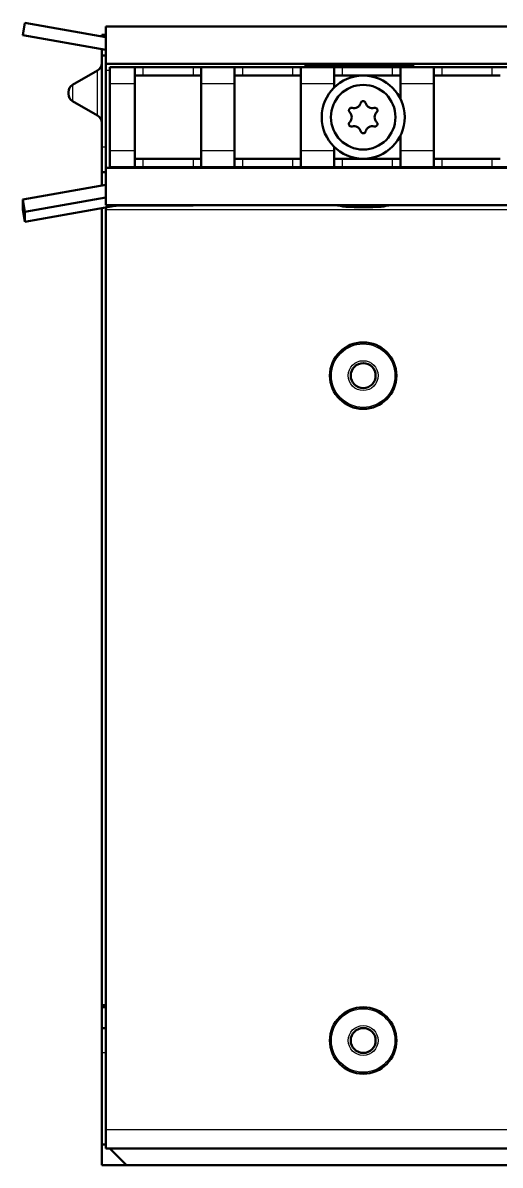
# Model space of a CAD drawing. Header units: millimetres. Extents: x 0 to 2181, y -65 to 1050.
# Drawn here: x 401.3 to 458.8, y 309.2 to 446.7 of the extents above; entities that cross this region are included whole.
import ezdxf

# ---------------------------------------------------------------- set-up
doc = ezdxf.new("R2010")
doc.units = ezdxf.units.MM
doc.header["$LTSCALE"] = 2.5
doc.layers.add('Sichtbar (ISO)', color=7, linetype='Continuous', lineweight=50)
doc.layers.add('Sichtbar schmal (ISO)', color=7, linetype='Continuous', lineweight=25)

msp = doc.modelspace()

# ---------------------------------------------------------------- linework, layer by layer
at = {"layer": 'Sichtbar (ISO)'}
for p, q in [((401.31, 445.203), (401.571, 446.68)), ((401.571, 446.68), (411.31, 444.963)), ((411.31, 424.732), (411.31, 446.232)), ((411.31, 446.232), (1410.31, 446.232)), ((411.31, 443.44), (401.31, 445.203)), ((410.81, 445.232), (411.31, 445.232)), ((410.81, 445.051), (410.81, 445.232)), ((410.81, 443.528), (410.81, 427.082)), ((411.31, 442.732), (410.81, 442.732)), ((411.31, 441.732), (1410.31, 441.732)), ((411.81, 441.329), (1409.81, 441.329)), ((411.81, 441.329), (411.81, 429.329)), ((414.81, 441.329), (414.81, 429.329)), ((422.81, 429.329), (422.81, 441.329)), ((426.81, 441.329), (426.81, 429.329)), ((434.81, 429.329), (434.81, 441.329)), ((435.31, 441.532), (448.31, 441.532)), ((435.31, 441.532), (435.31, 441.329)), ((438.81, 438.9), (438.81, 441.329)), ((446.81, 441.329), (446.81, 437.508)), ((448.31, 441.732), (448.31, 441.329)), ((450.81, 441.329), (450.81, 429.329)), ((410.31, 440.944), (407.31, 439.212)), ((414.81, 440.329), (422.81, 440.329)), ((426.81, 440.329), (434.81, 440.329)), ((438.81, 440.329), (446.81, 440.329)), ((450.81, 440.329), (458.81, 440.329)), ((406.81, 438.119), (406.81, 438.346)), ((410.31, 435.521), (407.31, 437.253)), ((446.81, 429.329), (446.81, 433.15)), ((438.81, 431.758), (438.81, 429.329)), ((422.81, 430.329), (414.81, 430.329)), ((434.81, 430.329), (426.81, 430.329)), ((446.81, 430.329), (438.81, 430.329)), ((458.81, 430.329), (450.81, 430.329)), ((1410.31, 429.232), (411.31, 429.232)), ((1409.81, 429.329), (411.81, 429.329)), ((435.31, 429.329), (435.31, 429.232)), ((448.31, 429.329), (448.31, 429.232)), ((411.31, 428.732), (410.81, 428.732)), ((411.31, 427.17), (401.31, 425.407)), ((401.31, 425.407), (401.31, 424.229)), ((401.31, 425.407), (401.571, 423.93)), ((401.571, 423.93), (411.31, 425.647)), ((1410.31, 424.732), (411.31, 424.732)), ((421.838, 424.732), (421.838, 424.7)), ((401.31, 424.229), (401.571, 422.752)), ((401.571, 422.752), (412.404, 424.662)), ((401.571, 423.93), (401.571, 422.752)), ((410.81, 309.232), (410.81, 424.381)), ((411.31, 311.232), (411.31, 424.469)), ((412.838, 424.7), (421.838, 424.7)), ((411.31, 328.505), (410.81, 328.493)), ((411.31, 328.232), (410.81, 328.232)), ((411.31, 325.732), (410.81, 325.732)), ((411.31, 311.732), (410.81, 311.732)), ((1410.31, 311.232), (411.31, 311.232)), ((411.81, 311.232), (413.81, 309.232)), ((1410.81, 309.232), (410.81, 309.232))]:
    msp.add_line(p, q, dxfattribs=at)
for centre, radius in [((442.31, 435.329), 5), ((442.31, 435.329), 3.89), ((442.31, 404.232), 4), ((442.31, 404.232), 1.5), ((442.31, 324.232), 4), ((442.31, 324.232), 1.5)]:
    msp.add_circle(centre, radius, dxfattribs=at)
for centre, radius, start, end in [((409.81, 441.81), 1, 300, 0), ((437.11, 439.932), 1.8, 90, 117.26604), ((407.81, 438.346), 1, 120, 180), ((407.81, 438.119), 1, 180, 240), ((409.81, 434.655), 1, 0, 60)]:
    msp.add_arc(centre, radius, start, end, dxfattribs=at)
msp.add_ellipse((412.838, 422.201), major_axis=(2.5, 0), ratio=0.9996573, start_param=1.5707963, end_param=1.7453293, dxfattribs=at)
msp.add_ellipse((442.31, 424.56), major_axis=(-1.5, 0), ratio=0.0261769, dxfattribs=at)
for points, knots in [([(442.017, 437.042), (442.024, 437.07), (442.036, 437.097), (442.069, 437.153), (442.096, 437.183), (442.16, 437.231), (442.197, 437.249), (442.27, 437.268), (442.311, 437.271), (442.39, 437.26), (442.429, 437.247), (442.495, 437.209), (442.527, 437.181), (442.576, 437.116), (442.594, 437.078), (442.603, 437.042)], [-0.078250408, -0.078250408, -0.078250408, -0.078250408, -0.069555599, -0.069555599, -0.058040261, -0.058040261, -0.046524923, -0.046524923, -0.035183882, -0.035183882, -0.02384284, -0.02384284, -0.01192142, -0.01192142, 0, 0, 0, 0]), ([(440.68, 435.931), (440.659, 435.952), (440.642, 435.975), (440.61, 436.032), (440.597, 436.07), (440.587, 436.15), (440.591, 436.191), (440.611, 436.264), (440.629, 436.302), (440.679, 436.365), (440.71, 436.392), (440.777, 436.43), (440.816, 436.443), (440.897, 436.453), (440.937, 436.449), (440.973, 436.439)], [-0.078250863, -0.078250863, -0.078250863, -0.078250863, -0.069556054, -0.069556054, -0.058040716, -0.058040716, -0.046525378, -0.046525378, -0.035046923, -0.035046923, -0.023568468, -0.023568468, -0.011784234, -0.011784234, 0, 0, 0, 0]), ([(440.68, 434.726), (440.754, 434.799), (440.82, 434.892), (440.909, 435.1), (440.931, 435.215), (440.933, 435.431), (440.912, 435.546), (440.826, 435.755), (440.761, 435.849), (440.686, 435.926), (440.683, 435.929), (440.68, 435.931)], [0.26898925, 0.26898925, 0.26898925, 0.26898925, 0.30150758, 0.30150758, 0.33402591, 0.33402591, 0.36651853, 0.36651853, 0.39901114, 0.39901114, 0.40027528, 0.40027528, 0.40027528, 0.40027528]), ([(440.973, 436.439), (441.073, 436.412), (441.187, 436.401), (441.411, 436.428), (441.522, 436.466), (441.71, 436.573), (441.799, 436.649), (441.937, 436.827), (441.986, 436.93), (442.015, 437.034), (442.016, 437.038), (442.017, 437.042)], [0.26898925, 0.26898925, 0.26898925, 0.26898925, 0.30150758, 0.30150758, 0.33402591, 0.33402591, 0.36651853, 0.36651853, 0.39901114, 0.39901114, 0.40027528, 0.40027528, 0.40027528, 0.40027528]), ([(442.603, 437.042), (442.629, 436.942), (442.677, 436.838), (442.813, 436.657), (442.901, 436.58), (443.087, 436.47), (443.197, 436.431), (443.421, 436.401), (443.535, 436.41), (443.639, 436.437), (443.643, 436.438), (443.647, 436.439)], [0.26898925, 0.26898925, 0.26898925, 0.26898925, 0.3015179, 0.3015179, 0.33404654, 0.33404654, 0.36652884, 0.36652884, 0.39901114, 0.39901114, 0.40027528, 0.40027528, 0.40027528, 0.40027528]), ([(443.647, 436.439), (443.675, 436.447), (443.704, 436.451), (443.769, 436.45), (443.809, 436.442), (443.882, 436.411), (443.916, 436.387), (443.97, 436.333), (443.993, 436.299), (444.023, 436.225), (444.03, 436.185), (444.03, 436.109), (444.023, 436.067), (443.991, 435.992), (443.967, 435.958), (443.94, 435.931)], [-0.078250408, -0.078250408, -0.078250408, -0.078250408, -0.069555599, -0.069555599, -0.058040261, -0.058040261, -0.046524923, -0.046524923, -0.035183882, -0.035183882, -0.02384284, -0.02384284, -0.01192142, -0.01192142, 0, 0, 0, 0]), ([(443.94, 435.931), (443.867, 435.859), (443.801, 435.766), (443.712, 435.558), (443.689, 435.443), (443.687, 435.227), (443.709, 435.112), (443.795, 434.903), (443.859, 434.809), (443.934, 434.732), (443.937, 434.729), (443.94, 434.726)], [0.26898925, 0.26898925, 0.26898925, 0.26898925, 0.3015179, 0.3015179, 0.33404654, 0.33404654, 0.36652884, 0.36652884, 0.39901114, 0.39901114, 0.40027528, 0.40027528, 0.40027528, 0.40027528]), ([(440.973, 434.219), (440.945, 434.211), (440.916, 434.207), (440.851, 434.208), (440.811, 434.216), (440.738, 434.247), (440.704, 434.271), (440.65, 434.325), (440.627, 434.36), (440.597, 434.435), (440.59, 434.475), (440.59, 434.552), (440.598, 434.592), (440.63, 434.667), (440.654, 434.7), (440.68, 434.726)], [-0.078250863, -0.078250863, -0.078250863, -0.078250863, -0.069556054, -0.069556054, -0.058040716, -0.058040716, -0.046525378, -0.046525378, -0.035046923, -0.035046923, -0.023568468, -0.023568468, -0.011784234, -0.011784234, 0, 0, 0, 0]), ([(443.94, 434.726), (443.961, 434.706), (443.979, 434.682), (444.01, 434.626), (444.023, 434.587), (444.033, 434.508), (444.03, 434.467), (444.01, 434.394), (443.992, 434.357), (443.943, 434.294), (443.912, 434.267), (443.845, 434.229), (443.806, 434.215), (443.725, 434.205), (443.683, 434.209), (443.647, 434.219)], [-0.078250408, -0.078250408, -0.078250408, -0.078250408, -0.069555599, -0.069555599, -0.058040261, -0.058040261, -0.046524923, -0.046524923, -0.035183882, -0.035183882, -0.02384284, -0.02384284, -0.01192142, -0.01192142, 0, 0, 0, 0]), ([(442.017, 433.616), (441.991, 433.716), (441.943, 433.82), (441.807, 434.001), (441.72, 434.078), (441.533, 434.188), (441.423, 434.226), (441.199, 434.257), (441.085, 434.248), (440.981, 434.221), (440.977, 434.22), (440.973, 434.219)], [0.26898925, 0.26898925, 0.26898925, 0.26898925, 0.3015179, 0.3015179, 0.33404654, 0.33404654, 0.36652884, 0.36652884, 0.39901114, 0.39901114, 0.40027528, 0.40027528, 0.40027528, 0.40027528]), ([(442.603, 433.616), (442.596, 433.588), (442.584, 433.561), (442.551, 433.505), (442.525, 433.475), (442.461, 433.426), (442.424, 433.409), (442.35, 433.39), (442.308, 433.387), (442.228, 433.398), (442.189, 433.412), (442.123, 433.451), (442.092, 433.478), (442.044, 433.543), (442.026, 433.58), (442.017, 433.616)], [-0.078250863, -0.078250863, -0.078250863, -0.078250863, -0.069556054, -0.069556054, -0.058040716, -0.058040716, -0.046525378, -0.046525378, -0.035046923, -0.035046923, -0.023568468, -0.023568468, -0.011784234, -0.011784234, 0, 0, 0, 0]), ([(443.647, 434.219), (443.547, 434.246), (443.434, 434.256), (443.209, 434.23), (443.098, 434.192), (442.91, 434.085), (442.821, 434.009), (442.683, 433.83), (442.634, 433.727), (442.605, 433.624), (442.604, 433.62), (442.603, 433.616)], [0.26898925, 0.26898925, 0.26898925, 0.26898925, 0.3015179, 0.3015179, 0.33404654, 0.33404654, 0.36652884, 0.36652884, 0.39901114, 0.39901114, 0.40027528, 0.40027528, 0.40027528, 0.40027528]), ([(445.427, 424.732), (445.365, 424.715), (445.311, 424.702), (444.939, 424.613), (444.815, 424.603), (444.588, 424.574), (444.512, 424.567), (444.323, 424.551), (444.235, 424.546), (443.857, 424.528), (443.562, 424.522), (442.994, 424.514), (442.767, 424.512), (442.315, 424.511), (442.092, 424.511), (441.656, 424.514), (441.445, 424.516), (441.038, 424.523), (440.846, 424.527), (440.532, 424.539), (440.413, 424.544), (440.168, 424.562), (440.083, 424.568), (439.817, 424.601), (439.694, 424.607), (439.283, 424.708), (439.24, 424.719), (439.193, 424.732)], [3.2365488, 3.2365488, 3.2365488, 3.2365488, 3.2506064, 3.2506064, 3.3443178, 3.3443178, 3.4444833, 3.4444833, 3.6294368, 3.6294368, 4.2340427, 4.2340427, 4.5954317, 4.5954317, 4.9395108, 4.9395108, 5.2860269, 5.2860269, 5.6593782, 5.6593782, 5.941641, 5.941641, 6.0758046, 6.0758046, 6.1775013, 6.1775013, 6.1882291, 6.1882291, 6.1882291, 6.1882291])]:
    msp.add_open_spline(points, degree=3, knots=knots, dxfattribs=at)
at = {"layer": 'Sichtbar schmal (ISO)'}
for p, q in [((415.81, 440.329), (415.81, 441.329)), ((421.81, 441.329), (421.81, 440.329)), ((427.81, 440.329), (427.81, 441.329)), ((433.81, 441.329), (433.81, 440.329)), ((437.11, 441.532), (437.11, 441.329)), ((439.81, 440.329), (439.81, 441.329)), ((445.81, 441.329), (445.81, 440.329)), ((451.81, 440.329), (451.81, 441.329)), ((457.81, 441.329), (457.81, 440.329)), ((410.31, 435.521), (410.31, 440.944)), ((411.31, 440.982), (411.81, 440.982)), ((407.31, 439.212), (407.31, 437.253)), ((414.81, 439.329), (411.81, 439.329)), ((426.81, 439.329), (422.81, 439.329)), ((438.81, 439.329), (434.81, 439.329)), ((450.81, 439.329), (446.81, 439.329)), ((411.31, 431.732), (410.81, 431.732)), ((411.81, 431.329), (414.81, 431.329)), ((415.81, 429.329), (415.81, 430.329)), ((421.81, 430.329), (421.81, 429.329)), ((422.81, 431.329), (426.81, 431.329)), ((427.81, 429.329), (427.81, 430.329)), ((433.81, 430.329), (433.81, 429.329)), ((434.81, 431.329), (438.81, 431.329)), ((439.81, 429.329), (439.81, 430.329)), ((445.81, 430.329), (445.81, 429.329)), ((446.81, 431.329), (450.81, 431.329)), ((451.81, 429.329), (451.81, 430.329)), ((457.81, 430.329), (457.81, 429.329)), ((437.11, 429.329), (437.11, 429.232)), ((412.404, 424.732), (412.404, 424.662)), ((412.838, 424.732), (412.838, 424.7)), ((1410.31, 424.18), (411.31, 424.18)), ((411.31, 322.732), (410.81, 322.732)), ((1410.31, 313.482), (411.31, 313.482))]:
    msp.add_line(p, q, dxfattribs=at)
for centre, radius in [((442.31, 404.232), 3.821), ((442.31, 404.232), 1.8), ((442.31, 324.232), 3.821), ((442.31, 324.232), 1.8)]:
    msp.add_circle(centre, radius, dxfattribs=at)
msp.add_ellipse((442.31, 424.56), major_axis=(-1.8, 0), ratio=0.0261769, dxfattribs=at)

doc.saveas('drawing.dxf')
